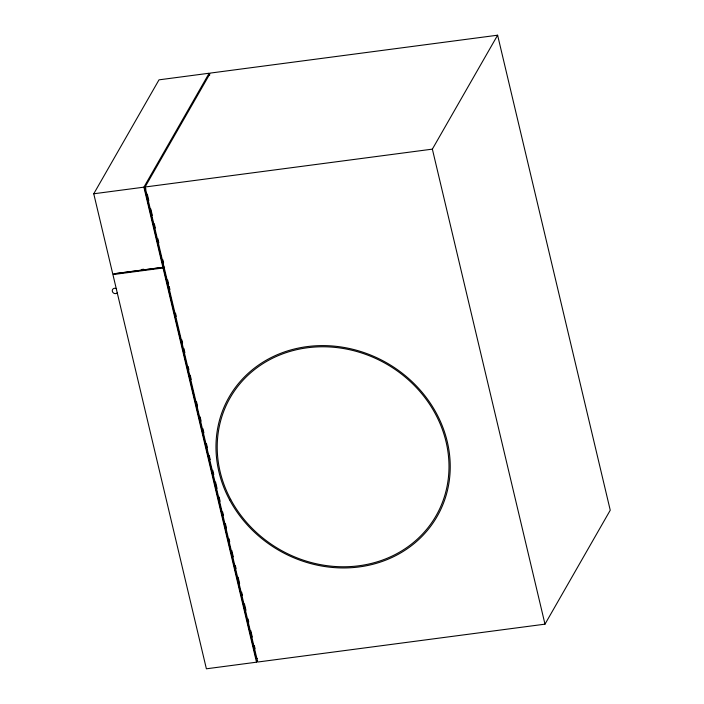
<?xml version="1.0" encoding="UTF-8"?>
<svg xmlns="http://www.w3.org/2000/svg" width="704" height="704" viewBox="0 0 704 704"><rect width="100%" height="100%" fill="white"/><g stroke="black" fill="none" stroke-linecap="round" stroke-linejoin="round"><path stroke-width="1.06" d="M146.036 188.883L144.866 189.033L163.266 266.649L162.897 267.3L112.754 273.909L93.755 193.776L159.007 79.842L209.141 73.234L209.651 75.372M162.897 267.3L143.898 187.167L209.141 73.234M145.068 187.009L210.311 73.084L497.614 35.2L610.245 510.224L544.993 624.158L257.699 662.033L145.068 187.009L432.362 149.134L497.614 35.2M144.487 189.684L144.866 189.033M163.055 267.978L112.922 274.586L206.386 668.8L256.52 662.191L163.055 267.978L163.425 267.326L256.194 658.566L257.365 658.407M256.52 662.191L257.611 660.29M93.755 193.776L143.898 187.167M141.469 269.518L143.651 269.236M115.474 273.654L164.595 267.177M432.362 149.134L544.993 624.158M147.294 194.172L148.799 200.517M150.806 208.982L152.31 215.336M154.317 223.793L155.32 228.026M157.828 238.603L158.831 242.836M162.844 259.767L163.592 262.944M167.64 279.998L168.652 284.275M169.162 286.414L169.919 289.617M175.498 313.139L176.255 316.342M181.834 339.865L182.591 343.068M183.858 348.41L184.879 352.686M188.17 366.582L188.927 369.794M190.194 375.135L191.215 379.412M196.53 401.861L197.551 406.138M200.086 416.83L201.098 421.098M202.866 428.586L203.887 432.863M206.422 443.546L207.434 447.823M209.202 455.312L210.223 459.58M212.758 470.272L213.77 474.549M215.547 482.029L217.061 488.444M219.094 496.998L220.106 501.274M222.64 511.966L223.397 515.17M225.43 523.723L226.442 528M228.976 538.683L229.733 541.895M231.766 550.449L233.288 556.855M235.312 565.409L236.069 568.621M238.102 577.166L239.624 583.581M241.648 592.134L242.414 595.338M244.438 603.891L245.96 610.306M247.984 618.86L248.75 622.063M250.774 630.617L252.296 637.032M254.32 645.586L255.086 648.789M117.506 292.565A2.904 2.614 29.8 0 1 113.599 293.084A2.904 2.614 29.8 0 1 112.702 289.318A2.904 2.614 29.8 0 1 116.609 288.798M230.666 499.382A118.668 107.017 29.8 0 0 431.262 523.318A118.668 107.017 29.8 0 0 337.383 347.644A118.668 107.017 29.8 0 0 230.666 499.382M229.574 499.831A119.926 108.152 29.8 0 0 432.309 524.022A119.926 108.152 29.8 0 0 337.427 346.482A119.926 108.152 29.8 0 0 229.574 499.831"/></g></svg>
